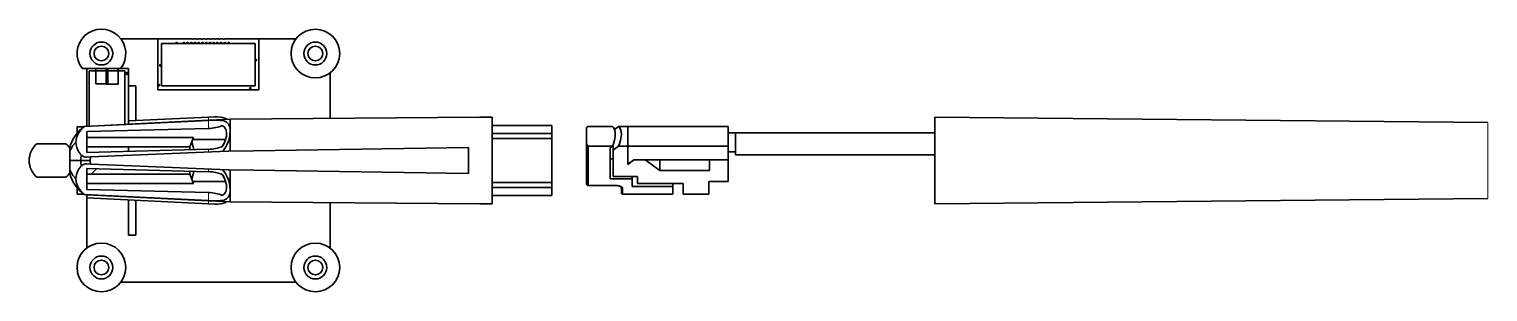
# Model space of a CAD drawing. Extents: x 291 to 1058, y 103 to 772.
# Drawn here: x 291.1 to 488.9, y 402.7 to 438.3 of the extents above; entities that cross this region are included whole.
import ezdxf

# ---------------------------------------------------------------- set-up
doc = ezdxf.new("R2010")
doc.units = 0

msp = doc.modelspace()

# ---------------------------------------------------------------- linework, layer by layer
at = {"color": 7, "lineweight": 35, "ltscale": 0.009668}
msp.add_line((303.54, 437), (303.93, 437), dxfattribs=at)
at = {"color": 7, "lineweight": 35, "ltscale": 0.241558}
msp.add_line((303.54, 437), (313.2, 437), dxfattribs=at)
at = {"color": 7, "lineweight": 35, "ltscale": 0.116159}
msp.add_line((303.93, 437), (308.58, 437), dxfattribs=at)
at = {"color": 7, "lineweight": 35, "ltscale": 0.172592}
for p, q in [((308.58, 437), (308.58, 430.1)), ((322.25, 437), (322.25, 430.1))]:
    msp.add_line(p, q, dxfattribs=at)
at = {"color": 7, "lineweight": 35, "ltscale": 0.11573}
msp.add_line((308.58, 437), (313.2, 437), dxfattribs=at)
at = {"color": 7, "lineweight": 35, "ltscale": 0.009361}
for p, q in [((313.43, 437), (313.8, 437)), ((313.43, 437), (313.8, 437)), ((314.03, 437), (314.4, 437)), ((314.03, 437), (314.4, 437)), ((314.63, 437), (315, 437)), ((314.63, 437), (315, 437)), ((315.23, 437), (315.6, 437)), ((315.23, 437), (315.6, 437)), ((315.83, 437), (316.2, 437)), ((315.83, 437), (316.2, 437)), ((316.43, 437), (316.8, 437)), ((316.43, 437), (316.8, 437)), ((317.03, 437), (317.4, 437)), ((317.03, 437), (317.4, 437))]:
    msp.add_line(p, q, dxfattribs=at)
at = {"color": 7, "lineweight": 35, "ltscale": 0.115479}
msp.add_line((317.63, 437), (322.25, 437), dxfattribs=at)
at = {"color": 7, "lineweight": 35, "ltscale": 0.241559}
msp.add_line((317.63, 437), (327.29, 437), dxfattribs=at)
at = {"color": 7, "lineweight": 35, "ltscale": 0.12608}
msp.add_line((322.25, 437), (327.29, 437), dxfattribs=at)
at = {"color": 7, "lineweight": 35, "ltscale": 0.316848}
for p, q in [((321.75, 436.34), (309.08, 436.34)), ((309.08, 430.6), (321.75, 430.6))]:
    msp.add_line(p, q, dxfattribs=at)
at = {"color": 7, "lineweight": 35, "ltscale": 0.143472}
for p, q in [((309.08, 436.34), (309.08, 430.6)), ((321.75, 430.6), (321.75, 436.34))]:
    msp.add_line(p, q, dxfattribs=at)
at = {"color": 7, "lineweight": 35, "ltscale": 0.004073}
msp.add_line((321.76, 434.02), (321.76, 434.18), dxfattribs=at)
at = {"color": 7, "lineweight": 35, "ltscale": 0.129301}
msp.add_line((298.33, 432.95), (303.5, 432.95), dxfattribs=at)
at = {"color": 7, "lineweight": 35, "ltscale": 0.195132}
msp.add_line((298.92, 425.14), (298.92, 432.95), dxfattribs=at)
msp.add_line((298.92, 425.14), (298.92, 432.95), dxfattribs=at)
at = {"color": 7, "lineweight": 35, "ltscale": 0.12065}
msp.add_line((304.08, 432.67), (299.25, 432.67), dxfattribs=at)
at = {"color": 7, "lineweight": 35, "ltscale": 0.187819}
msp.add_line((299.25, 432.67), (299.25, 425.16), dxfattribs=at)
at = {"color": 7, "lineweight": 35, "ltscale": 0.051587}
for p, q in [((300.16, 432.95), (300.16, 430.89)), ((301.79, 430.89), (301.79, 432.95))]:
    msp.add_line(p, q, dxfattribs=at)
at = {"color": 7, "lineweight": 35, "ltscale": 0.052337}
for p, q in [((301.55, 432.95), (301.55, 430.86)), ((303.18, 430.86), (303.18, 432.95))]:
    msp.add_line(p, q, dxfattribs=at)
at = {"color": 7, "lineweight": 35, "ltscale": 0.026924}
msp.add_line((303.5, 432.95), (304.58, 432.95), dxfattribs=at)
at = {"color": 7, "lineweight": 35, "ltscale": 0.181893}
msp.add_line((304.08, 425.4), (304.08, 432.67), dxfattribs=at)
at = {"color": 7, "lineweight": 35, "ltscale": 0.00546}
msp.add_line((304.49, 432.3), (304.27, 432.3), dxfattribs=at)
at = {"color": 7, "lineweight": 35, "ltscale": 0.003297}
msp.add_line((304.49, 432.17), (304.49, 432.3), dxfattribs=at)
at = {"color": 7, "lineweight": 35, "ltscale": 0.058727}
msp.add_line((304.58, 432.95), (304.58, 430.6), dxfattribs=at)
at = {"color": 7, "lineweight": 35, "ltscale": 0.010448}
msp.add_line((331.92, 431.96), (331.92, 432.38), dxfattribs=at)
at = {"color": 7, "lineweight": 35, "ltscale": 0.143624}
msp.add_line((331.92, 426.21), (331.92, 431.96), dxfattribs=at)
at = {"color": 7, "lineweight": 35, "ltscale": 0.040675}
for p, q in [((300.16, 430.89), (301.79, 430.89)), ((301.55, 430.86), (303.18, 430.86))]:
    msp.add_line(p, q, dxfattribs=at)
at = {"color": 7, "lineweight": 35, "ltscale": 0.025}
for p, q in [((304.58, 430.6), (305.58, 430.6)), ((385.86, 424.25), (386.86, 424.25)), ((385.86, 421.68), (386.86, 421.68)), ((304.58, 410.4), (305.58, 410.4))]:
    msp.add_line(p, q, dxfattribs=at)
at = {"color": 7, "lineweight": 35, "ltscale": 0.118626}
msp.add_line((304.58, 430.6), (304.58, 425.86), dxfattribs=at)
at = {"color": 7, "lineweight": 35, "ltscale": 0.117391}
msp.add_line((305.58, 430.6), (305.58, 425.91), dxfattribs=at)
at = {"color": 7, "lineweight": 35, "ltscale": 0.341848}
msp.add_line((322.25, 430.1), (308.58, 430.1), dxfattribs=at)
at = {"color": 7, "lineweight": 35, "ltscale": 0.494345}
for p, q in [((298.62, 425.13), (318.37, 426.1)), ((298.62, 415.87), (318.37, 414.9))]:
    msp.add_line(p, q, dxfattribs=at)
at = {"color": 7, "lineweight": 35, "ltscale": 0.42059}
for p, q in [((298.62, 425.11), (315.42, 425.94)), ((298.62, 415.89), (315.42, 415.06))]:
    msp.add_line(p, q, dxfattribs=at)
at = {"color": 7, "lineweight": 35, "ltscale": 0.000422668}
for p, q in [((298.62, 425.11), (298.62, 425.13)), ((298.62, 415.89), (298.62, 415.87))]:
    msp.add_line(p, q, dxfattribs=at)
at = {"color": 7, "lineweight": 35, "ltscale": 0.271339}
msp.add_line((315.42, 426.39), (304.58, 425.86), dxfattribs=at)
at = {"color": 7, "lineweight": 35, "ltscale": 0.271309}
msp.add_line((304.58, 425.43), (315.42, 425.96), dxfattribs=at)
at = {"color": 7, "lineweight": 35, "ltscale": 0.01071}
msp.add_line((304.58, 425.43), (304.58, 425.86), dxfattribs=at)
at = {"color": 7, "lineweight": 13, "ltscale": 0.010783}
for p, q in [((315.42, 425.96), (315.42, 426.39)), ((315.42, 415.04), (315.42, 414.61))]:
    msp.add_line(p, q, dxfattribs=at)
at = {"color": 7, "lineweight": 35, "ltscale": 2.67464e-05}
for p, q in [((315.42, 425.96), (315.42, 425.96)), ((315.42, 415.04), (315.42, 415.04))]:
    msp.add_line(p, q, dxfattribs=at)
at = {"color": 7, "lineweight": 13, "ltscale": 0.027385}
for p, q in [((315.42, 424.84), (315.42, 425.94)), ((315.42, 416.16), (315.42, 415.06))]:
    msp.add_line(p, q, dxfattribs=at)
at = {"color": 7, "lineweight": 35}
for p, q in [((318.37, 426.1), (352.17, 426.38)), ((488.85, 425.65), (413.9, 426.38)), ((413.9, 424.25), (386.86, 424.25)), ((321.54, 421.81), (350.67, 422.25)), ((413.9, 421.25), (386.86, 421.25)), ((321.54, 419.19), (350.67, 418.75)), ((488.85, 415.35), (413.9, 414.62)), ((318.37, 414.9), (352.17, 414.62)), ((303.54, 404), (327.29, 404))]:
    msp.add_line(p, q, dxfattribs=at)
at = {"color": 7, "lineweight": 35, "ltscale": 0.041005}
for p, q in [((318.37, 424.46), (318.37, 426.1)), ((318.37, 416.54), (318.37, 414.9))]:
    msp.add_line(p, q, dxfattribs=at)
at = {"color": 7, "lineweight": 35, "ltscale": 0.0425}
for p, q in [((352.17, 426.38), (353.87, 426.38)), ((352.17, 414.62), (353.87, 414.62))]:
    msp.add_line(p, q, dxfattribs=at)
at = {"color": 7, "lineweight": 35, "ltscale": 0.147}
for p, q in [((353.87, 420.5), (353.87, 426.38)), ((353.87, 414.62), (353.87, 420.5))]:
    msp.add_line(p, q, dxfattribs=at)
at = {"color": 7, "lineweight": 35, "ltscale": 0.2025}
for p, q in [((353.87, 425.23), (361.97, 425.23)), ((361.97, 424.18), (353.87, 424.18)), ((353.87, 424.14), (361.97, 424.14)), ((353.87, 423.47), (361.97, 423.47)), ((361.97, 417.53), (353.87, 417.53)), ((353.87, 416.86), (361.97, 416.86)), ((353.87, 416.82), (361.97, 416.82)), ((353.87, 415.77), (361.97, 415.77))]:
    msp.add_line(p, q, dxfattribs=at)
at = {"color": 7, "lineweight": 35, "ltscale": 0.026228}
for p, q in [((361.97, 424.18), (361.97, 425.23)), ((361.97, 415.77), (361.97, 416.82))]:
    msp.add_line(p, q, dxfattribs=at)
at = {"color": 7, "lineweight": 35, "ltscale": 0.082313}
for p, q in [((370.21, 425.12), (366.92, 425.12)), ((366.92, 422.43), (370.21, 422.43))]:
    msp.add_line(p, q, dxfattribs=at)
at = {"color": 7, "lineweight": 35, "ltscale": 0.017174}
msp.add_line((370.46, 424.72), (371.03, 425.12), dxfattribs=at)
at = {"color": 7, "lineweight": 35, "ltscale": 0.005325}
for p, q in [((371.24, 425.12), (371.03, 425.12)), ((371.03, 422.43), (371.24, 422.43))]:
    msp.add_line(p, q, dxfattribs=at)
at = {"color": 7, "lineweight": 35, "ltscale": 0.025674}
for p, q in [((372.27, 425.12), (371.24, 425.12)), ((372.27, 422.43), (371.24, 422.43))]:
    msp.add_line(p, q, dxfattribs=at)
at = {"color": 7, "lineweight": 35, "ltscale": 0.339761}
for p, q in [((385.86, 425.12), (372.27, 425.12)), ((385.86, 422.43), (372.27, 422.43))]:
    msp.add_line(p, q, dxfattribs=at)
at = {"color": 7, "lineweight": 35, "ltscale": 0.026971}
for p, q in [((372.27, 425.12), (372.27, 424.04)), ((372.27, 425.12), (372.27, 424.04)), ((385.86, 424.04), (385.86, 425.12))]:
    msp.add_line(p, q, dxfattribs=at)
at = {"color": 7, "lineweight": 35, "ltscale": 0.053374}
msp.add_line((413.9, 424.25), (413.9, 426.38), dxfattribs=at)
at = {"color": 7, "lineweight": 35, "ltscale": 0.294}
msp.add_line((413.9, 414.62), (413.9, 426.38), dxfattribs=at)
at = {"color": 7, "lineweight": 13, "ltscale": 0.2575}
msp.add_line((488.85, 415.35), (488.85, 425.65), dxfattribs=at)
at = {"color": 7, "lineweight": 35, "ltscale": 0.022121}
msp.add_line((298.51, 425.05), (297.62, 425.05), dxfattribs=at)
at = {"color": 7, "lineweight": 35, "ltscale": 0.021046}
for p, q in [((297.62, 425.05), (297.62, 424.21)), ((297.62, 416.79), (297.62, 415.95))]:
    msp.add_line(p, q, dxfattribs=at)
at = {"color": 7, "lineweight": 35, "ltscale": 0.412715}
for p, q in [((315.42, 424.84), (298.92, 424.43)), ((315.42, 422.02), (298.92, 421.6)), ((315.42, 422.02), (298.92, 421.6)), ((315.42, 418.98), (298.92, 419.4)), ((315.42, 416.16), (298.92, 416.57))]:
    msp.add_line(p, q, dxfattribs=at)
at = {"color": 7, "lineweight": 35, "ltscale": 0.035355}
for p, q in [((298.92, 423.01), (298.92, 424.43)), ((298.92, 423.01), (298.92, 421.6)), ((298.92, 417.99), (298.92, 419.4)), ((298.92, 417.99), (298.92, 416.57))]:
    msp.add_line(p, q, dxfattribs=at)
at = {"color": 7, "lineweight": 35, "ltscale": 0.3625}
for p, q in [((298.92, 423.64), (313.42, 423.64)), ((298.92, 417.36), (313.42, 417.36))]:
    msp.add_line(p, q, dxfattribs=at)
at = {"color": 7, "lineweight": 35, "ltscale": 0.035193}
for p, q in [((313.42, 423.64), (312.92, 422.33)), ((313.42, 417.36), (312.92, 418.67))]:
    msp.add_line(p, q, dxfattribs=at)
at = {"color": 7, "lineweight": 35, "ltscale": 0.111472}
for p, q in [((313.3, 423.33), (317.76, 423.33)), ((313.3, 417.67), (317.76, 417.67))]:
    msp.add_line(p, q, dxfattribs=at)
at = {"color": 7, "lineweight": 35, "ltscale": 0.067558}
for p, q in [((318.37, 424.46), (318.37, 421.76)), ((318.37, 416.54), (318.37, 419.24))]:
    msp.add_line(p, q, dxfattribs=at)
at = {"color": 7, "lineweight": 35, "ltscale": 0.000995636}
for p, q in [((361.97, 424.18), (361.97, 424.14)), ((361.97, 416.82), (361.97, 416.86))]:
    msp.add_line(p, q, dxfattribs=at)
at = {"color": 7, "lineweight": 35, "ltscale": 0.016679}
msp.add_line((361.97, 423.47), (361.97, 424.14), dxfattribs=at)
at = {"color": 7, "lineweight": 35, "ltscale": 0.07422}
for p, q in [((361.97, 420.5), (361.97, 423.47)), ((361.97, 417.53), (361.97, 420.5))]:
    msp.add_line(p, q, dxfattribs=at)
at = {"color": 7, "lineweight": 35, "ltscale": 0.022968}
msp.add_line((366.66, 424.04), (366.66, 424.96), dxfattribs=at)
at = {"color": 7, "lineweight": 35, "ltscale": 0.031569}
msp.add_line((366.66, 424.04), (366.66, 422.78), dxfattribs=at)
at = {"color": 7, "lineweight": 35, "ltscale": 0.040204}
for p, q in [((372.27, 424.04), (372.27, 422.43)), ((372.27, 424.04), (372.27, 422.43)), ((385.86, 422.43), (385.86, 424.04))]:
    msp.add_line(p, q, dxfattribs=at)
at = {"color": 7, "lineweight": 35, "ltscale": 0.0375}
for p, q in [((386.86, 424.25), (386.86, 422.75)), ((386.86, 422.75), (386.86, 421.25))]:
    msp.add_line(p, q, dxfattribs=at)
at = {"color": 7, "lineweight": 35, "ltscale": 0.064016}
msp.add_line((386.86, 421.68), (386.86, 424.25), dxfattribs=at)
at = {"color": 7, "lineweight": 35, "ltscale": 0.09388}
msp.add_line((295.88, 422.74), (292.13, 422.74), dxfattribs=at)
at = {"color": 7, "lineweight": 35, "ltscale": 0.093879}
for p, q in [((296.13, 422.74), (292.37, 422.74)), ((296.13, 418.26), (292.37, 418.26))]:
    msp.add_line(p, q, dxfattribs=at)
at = {"color": 7, "lineweight": 35, "ltscale": 0.012228}
for p, q in [((296.62, 422.17), (296.62, 421.68)), ((296.62, 418.83), (296.62, 419.32))]:
    msp.add_line(p, q, dxfattribs=at)
at = {"color": 7, "lineweight": 35, "ltscale": 0.029522}
for q in [(296.62, 421.68), (296.62, 419.32)]:
    msp.add_line((296.62, 420.5), q, dxfattribs=at)
at = {"color": 7, "lineweight": 35, "ltscale": 0.00231}
for p, q in [((298.26, 421.19), (298.2, 421.26)), ((298.26, 419.81), (298.2, 419.74))]:
    msp.add_line(p, q, dxfattribs=at)
at = {"color": 7, "lineweight": 35, "ltscale": 0.35}
for p, q in [((312.92, 422.33), (298.92, 422.33)), ((312.92, 418.67), (298.92, 418.67))]:
    msp.add_line(p, q, dxfattribs=at)
at = {"color": 7, "lineweight": 35, "ltscale": 0.168662}
for p, q in [((299.43, 420.98), (306.17, 421.26)), ((299.43, 420.02), (306.17, 419.74))]:
    msp.add_line(p, q, dxfattribs=at)
at = {"color": 7, "lineweight": 35, "ltscale": 0.014689}
msp.add_line((304.58, 421.74), (304.58, 422.33), dxfattribs=at)
at = {"color": 7, "lineweight": 35, "ltscale": 0.297359}
for p, q in [((306.17, 421.26), (318.05, 421.75)), ((306.17, 419.74), (318.05, 419.25))]:
    msp.add_line(p, q, dxfattribs=at)
at = {"color": 7, "lineweight": 35, "ltscale": 0.009414}
msp.add_line((312.92, 422.33), (312.92, 421.95), dxfattribs=at)
at = {"color": 7, "lineweight": 13, "ltscale": 0.00934}
for p, q in [((315.42, 422.02), (315.42, 421.64)), ((315.42, 418.98), (315.42, 419.36))]:
    msp.add_line(p, q, dxfattribs=at)
at = {"color": 7, "lineweight": 35, "ltscale": 0.003283}
for p, q in [((318.18, 421.75), (318.05, 421.75)), ((318.18, 419.25), (318.05, 419.25))]:
    msp.add_line(p, q, dxfattribs=at)
at = {"color": 7, "lineweight": 35, "ltscale": 0.08395}
for p, q in [((318.18, 421.75), (321.54, 421.81)), ((318.18, 419.25), (321.54, 419.19))]:
    msp.add_line(p, q, dxfattribs=at)
at = {"color": 7, "lineweight": 35, "ltscale": 0.04375}
for q in [(350.67, 422.25), (350.67, 418.75)]:
    msp.add_line((350.67, 420.5), q, dxfattribs=at)
at = {"color": 7, "lineweight": 35, "ltscale": 0.138274}
msp.add_line((366.66, 422.78), (366.66, 417.25), dxfattribs=at)
at = {"color": 7, "lineweight": 35, "ltscale": 0.132048}
msp.add_line((366.92, 422.43), (366.92, 417.15), dxfattribs=at)
at = {"color": 7, "lineweight": 35, "ltscale": 0.010279}
msp.add_line((370.21, 422.43), (369.87, 422.2), dxfattribs=at)
at = {"color": 7, "lineweight": 35, "ltscale": 0.104298}
msp.add_line((369.87, 422.2), (369.87, 418.03), dxfattribs=at)
at = {"color": 7, "lineweight": 35, "ltscale": 0.016988}
msp.add_line((370.27, 422.58), (370.27, 421.9), dxfattribs=at)
at = {"color": 7, "lineweight": 35, "ltscale": 0.02327}
msp.add_line((370.27, 421.9), (371.03, 422.43), dxfattribs=at)
at = {"color": 7, "lineweight": 35, "ltscale": 0.031391}
msp.add_line((370.27, 420.64), (370.27, 421.9), dxfattribs=at)
at = {"color": 7, "lineweight": 35, "ltscale": 0.052881}
msp.add_line((372.27, 422.43), (372.27, 420.32), dxfattribs=at)
at = {"color": 7, "lineweight": 35, "ltscale": 0.061417}
msp.add_line((372.27, 422.43), (372.27, 419.98), dxfattribs=at)
at = {"color": 7, "lineweight": 35, "ltscale": 0.046416}
msp.add_line((385.86, 422.43), (385.86, 420.58), dxfattribs=at)
at = {"color": 7, "lineweight": 35, "ltscale": 0.027666}
msp.add_line((385.86, 421.68), (385.86, 420.58), dxfattribs=at)
at = {"color": 7, "lineweight": 35, "ltscale": 0.165627}
msp.add_line((413.9, 414.62), (413.9, 421.25), dxfattribs=at)
at = {"color": 7, "lineweight": 35, "ltscale": 0.035636}
msp.add_line((296.63, 420.5), (298.05, 420.5), dxfattribs=at)
at = {"color": 7, "lineweight": 35, "ltscale": 0.03139}
msp.add_line((299.38, 420.5), (298.12, 420.5), dxfattribs=at)
at = {"color": 7, "lineweight": 35, "ltscale": 0.000148773}
msp.add_line((298.12, 420.5), (298.12, 420.5), dxfattribs=at)
at = {"color": 7, "lineweight": 35, "ltscale": 0.000984075}
msp.add_line((298.95, 419.4), (298.92, 419.38), dxfattribs=at)
at = {"color": 7, "lineweight": 35, "ltscale": 0.011961}
for p, q in [((298.95, 420.96), (299.43, 420.98)), ((298.95, 420.04), (299.43, 420.02))]:
    msp.add_line(p, q, dxfattribs=at)
at = {"color": 7, "lineweight": 35, "ltscale": 0.011993}
for p in [(299.43, 420.98), (299.43, 420.02)]:
    msp.add_line(p, (299.38, 420.5), dxfattribs=at)
at = {"color": 7, "lineweight": 35, "ltscale": 0.02515}
msp.add_line((300.24, 419.37), (299.52, 418.67), dxfattribs=at)
at = {"color": 7, "lineweight": 35, "ltscale": 0.009808}
msp.add_line((370.27, 420.71), (369.87, 420.71), dxfattribs=at)
at = {"color": 7, "lineweight": 35, "ltscale": 0.058336}
msp.add_line((370.27, 418.31), (370.27, 420.64), dxfattribs=at)
at = {"color": 7, "lineweight": 35, "ltscale": 0.024187}
msp.add_line((372.27, 419.98), (373.06, 420.54), dxfattribs=at)
at = {"color": 7, "lineweight": 35, "ltscale": 0.015526}
msp.add_line((372.61, 420.22), (373.11, 420.58), dxfattribs=at)
at = {"color": 7, "lineweight": 35, "ltscale": 0.318549}
msp.add_line((385.86, 420.58), (373.11, 420.58), dxfattribs=at)
at = {"color": 7, "lineweight": 35, "ltscale": 0.035429}
msp.add_line((374.61, 420.58), (373.2, 420.58), dxfattribs=at)
at = {"color": 7, "lineweight": 35, "ltscale": 0.061544}
msp.add_line((376.62, 419.16), (374.61, 420.58), dxfattribs=at)
at = {"color": 7, "lineweight": 35, "ltscale": 0.035532}
for p, q in [((376.62, 419.16), (376.62, 420.58)), ((383.36, 419.16), (383.36, 420.58))]:
    msp.add_line(p, q, dxfattribs=at)
at = {"color": 7, "lineweight": 35, "ltscale": 0.0625}
msp.add_line((385.86, 420.58), (383.36, 420.58), dxfattribs=at)
at = {"color": 7, "lineweight": 35, "ltscale": 0.072655}
msp.add_line((385.86, 420.58), (385.86, 417.67), dxfattribs=at)
at = {"color": 7, "lineweight": 35, "ltscale": 0.006121}
msp.add_line((292.37, 418.26), (292.13, 418.26), dxfattribs=at)
at = {"color": 7, "lineweight": 35, "ltscale": 0.009413}
msp.add_line((312.92, 419.05), (312.92, 418.67), dxfattribs=at)
at = {"color": 7, "lineweight": 35, "ltscale": 0.016674}
msp.add_line((361.97, 416.86), (361.97, 417.53), dxfattribs=at)
at = {"color": 7, "lineweight": 35, "ltscale": 0.049761}
msp.add_line((371.86, 418.03), (369.87, 418.03), dxfattribs=at)
at = {"color": 7, "lineweight": 35, "ltscale": 0.0825}
msp.add_line((370.27, 418.31), (373.57, 418.31), dxfattribs=at)
at = {"color": 7, "lineweight": 35, "ltscale": 0.025239}
msp.add_line((371.86, 418.03), (372.87, 418.03), dxfattribs=at)
at = {"color": 7, "lineweight": 35, "ltscale": 0.007072}
msp.add_line((372.87, 418.31), (372.87, 418.03), dxfattribs=at)
at = {"color": 7, "lineweight": 35, "ltscale": 0.026516}
msp.add_line((372.87, 418.03), (372.87, 416.96), dxfattribs=at)
at = {"color": 7, "lineweight": 35, "ltscale": 0.022981}
msp.add_line((373.57, 417.39), (373.57, 418.31), dxfattribs=at)
at = {"color": 7, "lineweight": 35, "ltscale": 0.155}
msp.add_line((379.77, 417.39), (373.57, 417.39), dxfattribs=at)
at = {"color": 7, "lineweight": 35, "ltscale": 0.168298}
msp.add_line((376.62, 419.16), (383.36, 419.16), dxfattribs=at)
at = {"color": 7, "lineweight": 35, "ltscale": 0.010606}
msp.add_line((378.37, 417.39), (378.37, 416.96), dxfattribs=at)
at = {"color": 7, "lineweight": 35, "ltscale": 0.035987}
msp.add_line((379.77, 415.95), (379.77, 417.39), dxfattribs=at)
at = {"color": 7, "lineweight": 35, "ltscale": 0.064761}
msp.add_line((385.86, 417.67), (383.27, 417.67), dxfattribs=at)
at = {"color": 7, "lineweight": 35, "ltscale": 0.043058}
msp.add_line((383.27, 417.67), (383.27, 415.95), dxfattribs=at)
at = {"color": 7, "lineweight": 35, "ltscale": 0.022119}
msp.add_line((297.62, 415.95), (298.51, 415.95), dxfattribs=at)
at = {"color": 7, "lineweight": 35, "ltscale": 0.023882}
msp.add_line((298.92, 414.9), (298.92, 415.86), dxfattribs=at)
at = {"color": 7, "lineweight": 35, "ltscale": 0.010666}
msp.add_line((298.92, 415.85), (298.92, 415.42), dxfattribs=at)
at = {"color": 7, "lineweight": 35, "ltscale": 0.413054}
msp.add_line((298.92, 415.85), (315.42, 415.04), dxfattribs=at)
at = {"color": 7, "lineweight": 35, "ltscale": 0.169985}
msp.add_line((298.92, 415.42), (298.92, 408.62), dxfattribs=at)
at = {"color": 7, "lineweight": 35, "ltscale": 0.413086}
msp.add_line((315.42, 414.61), (298.92, 415.42), dxfattribs=at)
at = {"color": 7, "lineweight": 35, "ltscale": 0.096109}
msp.add_line((370.72, 417.09), (366.88, 417.09), dxfattribs=at)
at = {"color": 7, "lineweight": 13, "ltscale": 0.095074}
msp.add_line((370.72, 417.15), (366.92, 417.15), dxfattribs=at)
at = {"color": 7, "lineweight": 13, "ltscale": 0.001465}
msp.add_line((370.72, 417.15), (370.72, 417.09), dxfattribs=at)
at = {"color": 7, "lineweight": 35, "ltscale": 0.016933}
msp.add_line((371.4, 416.81), (371.4, 416.14), dxfattribs=at)
at = {"color": 7, "lineweight": 35, "ltscale": 0.002486}
msp.add_line((371.4, 416.14), (371.4, 416.04), dxfattribs=at)
at = {"color": 7, "lineweight": 13, "ltscale": 0.016933}
msp.add_line((371.6, 416.67), (371.6, 415.99), dxfattribs=at)
at = {"color": 7, "lineweight": 13, "ltscale": 0.001125}
msp.add_line((371.6, 415.99), (371.6, 415.95), dxfattribs=at)
at = {"color": 7, "lineweight": 35, "ltscale": 0.006592}
msp.add_line((371.86, 415.95), (371.6, 415.95), dxfattribs=at)
at = {"color": 7, "lineweight": 35, "ltscale": 0.162738}
msp.add_line((378.37, 415.95), (371.86, 415.95), dxfattribs=at)
at = {"color": 7, "lineweight": 35, "ltscale": 0.137499}
msp.add_line((378.37, 416.96), (372.87, 416.96), dxfattribs=at)
at = {"color": 7, "lineweight": 35, "ltscale": 0.025381}
msp.add_line((378.37, 416.96), (378.37, 415.95), dxfattribs=at)
at = {"color": 7, "lineweight": 35, "ltscale": 0.0875}
msp.add_line((383.27, 415.95), (379.77, 415.95), dxfattribs=at)
at = {"color": 7, "lineweight": 35, "ltscale": 0.118631}
msp.add_line((304.58, 410.4), (304.58, 415.14), dxfattribs=at)
at = {"color": 7, "lineweight": 35, "ltscale": 0.117395}
msp.add_line((305.58, 410.4), (305.58, 415.09), dxfattribs=at)
at = {"color": 7, "lineweight": 35, "ltscale": 0.154072}
msp.add_line((331.92, 408.62), (331.92, 414.79), dxfattribs=at)
at = {"color": 7, "lineweight": 35, "ltscale": 0.011878}
msp.add_line((298.92, 408.62), (298.92, 409.1), dxfattribs=at)
at = {"color": 7, "lineweight": 35}
for points in [[(315.42, 426.39), (316.23, 426.41), (316.62, 426.4), (317.01, 426.37), (317.35, 426.31), (317.65, 426.22), (317.89, 426.08)], [(315.42, 425.94), (316.34, 425.97), (316.78, 425.96), (317.08, 425.94), (317.36, 425.9), (317.54, 425.86), (317.7, 425.8), (317.88, 425.7), (318.03, 425.57), (318.15, 425.41), (318.22, 425.28), (318.28, 425.14), (318.35, 424.82), (318.37, 424.46)], [(317.3, 425.23), (317.44, 425.15), (317.55, 425.05), (317.64, 424.94), (317.72, 424.81), (317.78, 424.68), (317.83, 424.53), (317.87, 424.33), (317.88, 424.11)], [(370.58, 424.04), (370.57, 424.32), (370.52, 424.57), (370.41, 424.84), (370.33, 424.98), (370.21, 425.12)], [(371.4, 424.04), (371.38, 424.32), (371.33, 424.57), (371.23, 424.84), (371.14, 424.98), (371.03, 425.12)], [(298.62, 425.11), (298.33, 424.86), (298.07, 424.58), (297.81, 424.21), (297.7, 424.01), (297.61, 423.8), (297.54, 423.58), (297.49, 423.34), (297.46, 422.97)], [(317.3, 421.72), (317.48, 421.92), (317.64, 422.13), (317.79, 422.36), (317.93, 422.61), (318.13, 423.1), (318.26, 423.57), (318.34, 424.03), (318.37, 424.46)], [(317.3, 422.4), (317.45, 422.62), (317.57, 422.85), (317.67, 423.09), (317.76, 423.33), (317.86, 423.79), (317.88, 424.11)], [(370.58, 424.04), (370.57, 423.74), (370.48, 423.25), (370.33, 422.74), (370.21, 422.43)], [(371.4, 424.04), (371.38, 423.74), (371.3, 423.25), (371.14, 422.74), (371.03, 422.43)], [(317.3, 419.28), (317.48, 419.08), (317.64, 418.87), (317.79, 418.64), (317.93, 418.39), (318.13, 417.9), (318.26, 417.43), (318.34, 416.97), (318.37, 416.54)], [(298.62, 415.89), (298.33, 416.14), (298.07, 416.42), (297.81, 416.79), (297.7, 416.99), (297.61, 417.2), (297.54, 417.42), (297.49, 417.66), (297.46, 418.03)], [(317.3, 418.6), (317.45, 418.38), (317.57, 418.15), (317.67, 417.91), (317.76, 417.67), (317.86, 417.21), (317.88, 416.89)], [(315.42, 415.06), (316.34, 415.03), (316.78, 415.04), (317.08, 415.06), (317.36, 415.1), (317.54, 415.14), (317.7, 415.2), (317.88, 415.3), (318.03, 415.43), (318.15, 415.59), (318.22, 415.72), (318.28, 415.86), (318.35, 416.18), (318.37, 416.54)], [(317.3, 415.77), (317.44, 415.85), (317.55, 415.95), (317.64, 416.06), (317.72, 416.19), (317.78, 416.32), (317.83, 416.47), (317.87, 416.67), (317.88, 416.89)], [(371.4, 416.81), (371.39, 416.85), (371.35, 416.91), (371.27, 416.97), (371.13, 417.03), (370.9, 417.08), (370.72, 417.09)], [(371.6, 415.95), (371.51, 415.96), (371.44, 415.99), (371.41, 416.01), (371.4, 416.04)], [(315.42, 414.61), (316.23, 414.59), (316.62, 414.6), (317.01, 414.63), (317.35, 414.69), (317.65, 414.78), (317.89, 414.92)]]:
    msp.add_lwpolyline(points, dxfattribs=at)
at = {"color": 7, "lineweight": 13}
msp.add_lwpolyline([(370.72, 417.15), (370.88, 417.15), (371.15, 417.1), (371.34, 417.02), (371.47, 416.93), (371.56, 416.83), (371.59, 416.75), (371.6, 416.67)], dxfattribs=at)
at = {"color": 7, "lineweight": 35}
for centre, radius in [((329.92, 435), 3.3), ((300.92, 435), 1.55), ((300.92, 435), 1), ((329.92, 435), 1.55), ((329.92, 435), 1), ((308.92, 433.4), 0.1), ((304.42, 432.3), 0.15), ((308.72, 430.7), 0.1), ((321.12, 430.3), 0.1), ((300.92, 406), 3.3), ((329.92, 406), 3.3), ((300.92, 406), 1.55), ((329.92, 406), 1.55), ((300.92, 406), 1), ((329.92, 406), 1)]:
    msp.add_circle(centre, radius, dxfattribs=at)
for centre, radius, start, end in [((300.92, 435), 3.3, 321.5952, 218.4048), ((313.32, 437.1), 0.151, 221.564, 318.436), ((313.32, 437.1), 0.151, 221.564, 318.436), ((313.92, 437.1), 0.151, 221.564, 318.436), ((313.92, 437.1), 0.151, 221.564, 318.436), ((314.52, 437.1), 0.151, 221.564, 318.436), ((314.52, 437.1), 0.151, 221.564, 318.436), ((315.12, 437.1), 0.151, 221.564, 318.436), ((315.12, 437.1), 0.151, 221.564, 318.436), ((315.72, 437.1), 0.151, 221.564, 318.436), ((315.72, 437.1), 0.151, 221.564, 318.436), ((316.32, 437.1), 0.151, 221.564, 318.436), ((316.32, 437.1), 0.151, 221.564, 318.436), ((316.92, 437.1), 0.151, 221.564, 318.436), ((316.92, 437.1), 0.151, 221.564, 318.436), ((317.52, 437.1), 0.151, 221.564, 318.436), ((317.52, 437.1), 0.151, 221.564, 318.436), ((300.92, 435), 1, 0, 180), ((311.12, 436.4), 0.1, 319.609, 220.391), ((311.12, 436.4), 0.1, 0, 180), ((311.12, 436.4), 0.1, 180, 220.391), ((311.12, 436.4), 0.1, 319.609, 360), ((312.1, 436.4), 0.1, 319.609, 220.391), ((312.1, 436.4), 0.1, 0, 180), ((312.1, 436.4), 0.1, 180, 220.391), ((312.1, 436.4), 0.1, 319.609, 360), ((312.6, 436.4), 0.1, 319.609, 220.391), ((312.6, 436.4), 0.1, 0, 180), ((312.6, 436.4), 0.1, 180, 220.391), ((312.6, 436.4), 0.1, 319.609, 360), ((313.11, 436.4), 0.1, 319.609, 220.391), ((313.11, 436.4), 0.1, 0, 180), ((313.11, 436.4), 0.1, 180, 220.391), ((313.11, 436.4), 0.1, 319.609, 360), ((313.61, 436.4), 0.1, 319.609, 220.391), ((313.61, 436.4), 0.1, 0, 180), ((313.61, 436.4), 0.1, 180, 220.391), ((313.61, 436.4), 0.1, 319.609, 360), ((314.12, 436.4), 0.1, 319.609, 220.391), ((314.12, 436.4), 0.1, 0, 180), ((314.12, 436.4), 0.1, 180, 220.391), ((314.12, 436.4), 0.1, 319.609, 360), ((314.62, 436.4), 0.1, 319.609, 220.391), ((314.62, 436.4), 0.1, 0, 180), ((314.62, 436.4), 0.1, 180, 220.391), ((314.62, 436.4), 0.1, 319.609, 360), ((315.13, 436.4), 0.1, 319.609, 220.391), ((315.13, 436.4), 0.1, 0, 180), ((315.13, 436.4), 0.1, 180, 220.391), ((315.13, 436.4), 0.1, 319.609, 360), ((315.63, 436.4), 0.1, 319.609, 220.391), ((315.63, 436.4), 0.1, 0, 180), ((315.63, 436.4), 0.1, 180, 220.391), ((315.63, 436.4), 0.1, 319.609, 360), ((316.14, 436.4), 0.1, 319.609, 220.391), ((316.14, 436.4), 0.1, 0, 180), ((316.14, 436.4), 0.1, 180, 220.391), ((316.14, 436.4), 0.1, 319.609, 360), ((316.64, 436.4), 0.1, 319.609, 220.391), ((316.64, 436.4), 0.1, 0, 180), ((316.64, 436.4), 0.1, 180, 220.391), ((316.64, 436.4), 0.1, 319.609, 360), ((317.15, 436.4), 0.1, 319.609, 220.391), ((317.15, 436.4), 0.1, 0, 180), ((317.15, 436.4), 0.1, 180, 220.391), ((317.15, 436.4), 0.1, 319.609, 360), ((317.65, 436.4), 0.1, 319.609, 220.391), ((317.65, 436.4), 0.1, 0, 180), ((317.65, 436.4), 0.1, 180, 220.391), ((317.65, 436.4), 0.1, 319.609, 360), ((318.16, 436.4), 0.1, 319.609, 220.391), ((318.16, 436.4), 0.1, 0, 180), ((318.16, 436.4), 0.1, 180, 220.391), ((318.16, 436.4), 0.1, 319.609, 360), ((329.92, 435), 1, 0, 180), ((300.92, 435), 1, 180, 0), ((308.92, 433.4), 0.1, 0, 180), ((308.92, 433.4), 0.1, 180, 360), ((321.82, 434.1), 0.1, 227.0782, 132.9218), ((321.82, 434.1), 0.1, 0, 132.9218), ((321.82, 434.1), 0.1, 227.0782, 360), ((329.92, 435), 1, 180, 0), ((304.42, 432.3), 0.15, 0, 180), ((304.42, 432.3), 0.15, 180, 360), ((308.72, 430.7), 0.1, 0, 180), ((308.72, 430.7), 0.1, 180, 360), ((321.12, 430.3), 0.1, 0, 180), ((321.12, 430.3), 0.1, 180, 360), ((301.49, 421.04), 5, 125.0238, 166.8844), ((316.93, 395.75), 30.25, 91.7696, 92.8653), ((369.4, 420.92), 4.88, 120.611, 124.1254), ((314.76, 424.22), 3.12, 324.4632, 343.4504), ((294.13, 420.5), 3, 131.8103, 180), ((294.13, 420.5), 3, 33.8256, 48.1897), ((299.83, 422.99), 2.37, 180.3022, 216.0342), ((300.22, 423.26), 2.85, 215.9011, 224.6632), ((302, 420.48), 3.89, 168.4106, 179.6594), ((298.91, 421.96), 1, 229.7673, 272.3784), ((307.92, 421.05), 5.59, 9.4103, 20.1383), ((355.27, 414.18), 14.27, 35.3402, 37.0583), ((294.13, 420.5), 3, 180, 228.1897), ((299.83, 418.01), 2.37, 143.9658, 179.6978), ((300.22, 417.74), 2.85, 135.3368, 144.0989), ((302, 420.52), 3.89, 180.3406, 191.5894), ((298.91, 419.04), 1, 87.6216, 130.2327), ((294.13, 420.5), 3, 311.8103, 326.1744), ((301.49, 419.96), 5, 193.1156, 234.9762), ((307.92, 419.95), 5.59, 339.8616, 350.5897), ((314.76, 416.78), 3.12, 16.5496, 35.5368), ((366.34, 416.76), 0.587, 42.7187, 56.1087), ((316.93, 445.25), 30.25, 267.1347, 268.2304), ((300.92, 406), 1, 0, 180), ((300.92, 406), 1, 180, 360), ((329.92, 406), 1, 0, 180), ((329.92, 406), 1, 180, 360)]:
    msp.add_arc(centre, radius, start, end, dxfattribs=at)
for centre, major_axis, ratio, start_param, end_param in [((315.28, 427.67), (4, 0), 0.707107, 4.74817, 5.243562), ((301.48, 420.88), (4.99, 0.01), 0.707473, 2.505627, 2.911756), ((315.28, 424.84), (4, 0), 0.707107, 4.74817, 5.243562), ((315.28, 424.84), (-4, 0), 0.707107, 1.606577, 2.101969), ((301.48, 420.12), (4.99, -0.01), 0.707473, 3.371429, 3.777558), ((372.47, 420.32), (0.2, 0), 0.707107, 3.141593, 5.497787), ((373.2, 420.44), (0.2, 0), 0.707107, 1.570796, 2.356194), ((315.28, 416.16), (4, 0), 0.707107, 1.039623, 1.535016), ((315.28, 413.33), (-4, 0), 0.707107, 4.181216, 4.676608), ((366.78, 417.29), (-0.12, 0.195), 0.381966, 2.072609, 2.909763), ((366.78, 417.29), (-0.12, 0.195), 0.381966, 2.909763, 3.695167)]:
    msp.add_ellipse(centre, major_axis=major_axis, ratio=ratio, start_param=start_param, end_param=end_param, dxfattribs=at)
at = {"color": 7, "lineweight": 13}
msp.add_ellipse((371.6, 416.81), major_axis=(0.2, 0), ratio=0.707107, start_param=3.141591, end_param=4.71239, dxfattribs=at)

doc.saveas('drawing.dxf')
